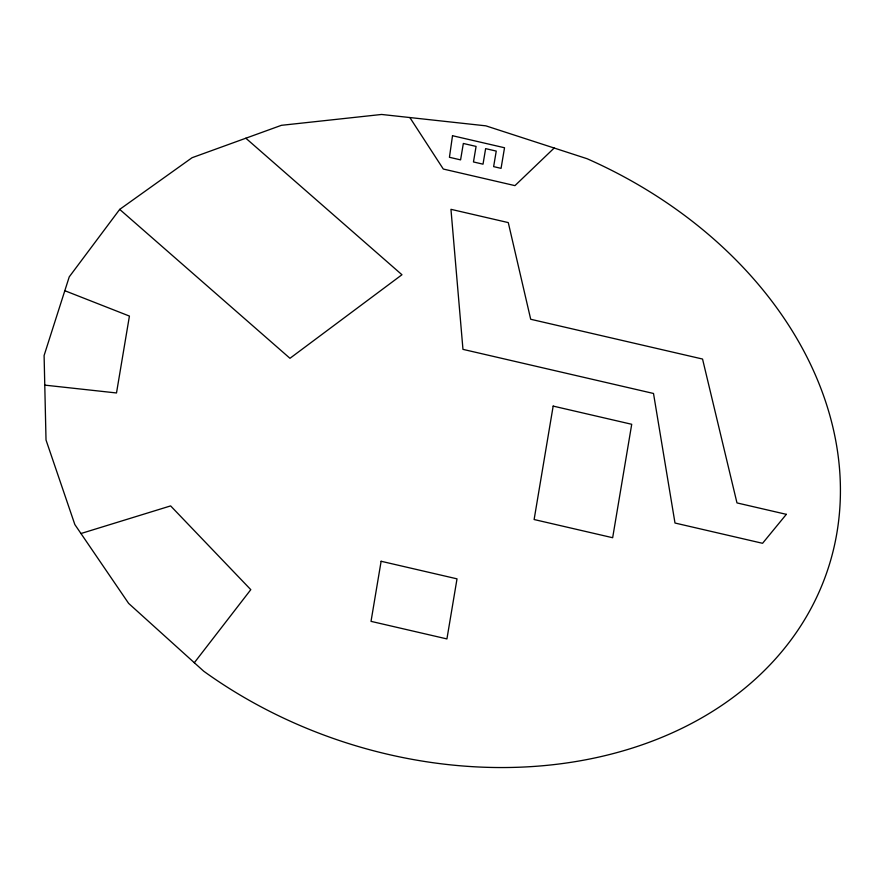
<?xml version="1.0" encoding="UTF-8"?>
<svg xmlns="http://www.w3.org/2000/svg" width="882" height="882" viewBox="0 0 882 882"><rect width="100%" height="100%" fill="white"/><g stroke="black" fill="none" stroke-linecap="round" stroke-linejoin="round"><path stroke-width="1.32" d="M119.698 209.398L69.237 276.871L44.1 355.523L46.018 440.008L74.849 524.558L128.64 603.409L203.709 671.202A407.583 316.307 18.4 0 0 790.526 640.575A407.583 316.307 18.4 0 0 587.048 158.705L485.85 125.839L381.597 114.462L281.391 125.321L192.067 157.713L119.698 209.398L289.969 358.301L401.96 274.743L245.835 138.209M194.327 662.724L250.797 589.661L170.623 505.904L80.968 533.522M554.183 148.033L514.945 185.628L443.293 169.035L409.854 117.538M44.773 385.125L116.501 392.964L129.422 316.076L64.816 290.707M452.51 135.718L449.434 157.294L460.58 159.874L463.337 143.468L476.082 146.412L473.469 161.957L483.016 164.173L485.629 148.628L496.246 151.087L493.633 166.632L501.064 168.352L504.526 147.757L452.51 135.718M381.123 561.272L371.024 621.358L446.92 638.921L457.019 578.846L381.123 561.272M553.168 406.095L534.117 519.531L612.659 537.722L631.721 424.286L553.168 406.095M786.336 514.338L762.566 543.301L674.995 523.026L653.507 393.471L462.962 349.36L450.956 209.321L508.275 222.595L530.699 319.262L702.546 359.04L736.977 502.916L786.336 514.338"/></g></svg>
